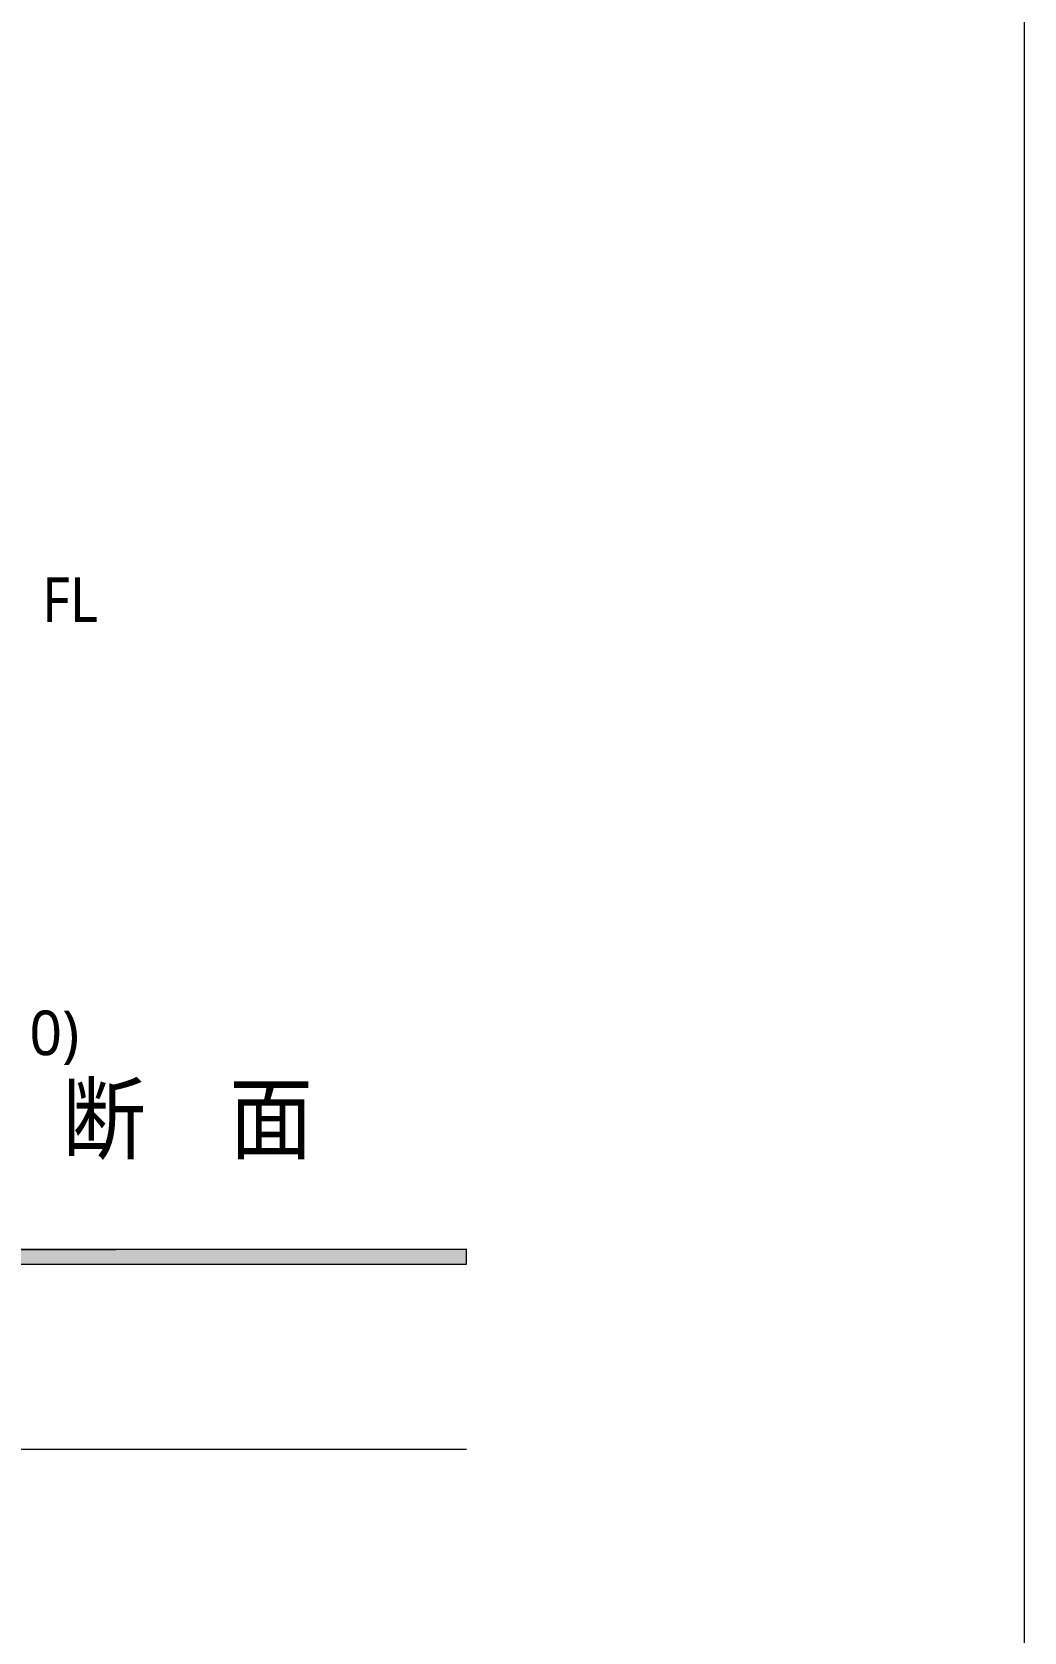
# Model space of a CAD drawing. Header units: millimetres. Extents: x 0 to 420, y 0 to 297.
# Drawn here: x 373.9 to 420.2, y 148.5 to 223.1 of the extents above; entities that cross this region are included whole.
import ezdxf
from ezdxf.enums import TextEntityAlignment as Align

# ---------------------------------------------------------------- set-up
doc = ezdxf.new("R2010")
doc.units = ezdxf.units.MM
doc.styles.add('kst32b', font='NotoSansJP-Variable.ttf')

msp = doc.modelspace()

# ---------------------------------------------------------------- hatches: boundary and pattern name
h = msp.add_hatch(color=7)
h.paths.add_polyline_path([(394.166, 165.629), (394.166, 166.328), (26.183, 165.629), (394.166, 165.629)])
h.paths.add_polyline_path([(394.166, 166.328), (26.183, 165.629), (26.183, 166.328), (394.166, 166.328)])

# ---------------------------------------------------------------- linework, layer by layer
at = {"lineweight": 13}
msp.add_lwpolyline([(0.191, 0), (0.191, 296.968), (420.158, 296.968), (420.158, 0)], close=True, dxfattribs=at)
at = {"lineweight": 0}
for points in [[(394.166, 165.629), (394.166, 166.328), (26.183, 165.629)], [(394.166, 166.328), (26.183, 165.629), (26.183, 166.328)]]:
    msp.add_lwpolyline(points, close=True, dxfattribs=at)
at = {"lineweight": 13}
msp.add_lwpolyline([(394.166, 156.993), (26.183, 156.993)], dxfattribs=at)

# ---------------------------------------------------------------- texts
at = {"style": 'kst32b'}
for s, height, p, p2 in [('FL', 2.0791, (374.375, 195.559), (376.974, 195.559)), ('シーリング材(15×10)', 2.07913, (350.118, 175.366), (376.107, 175.366)), ('断\u3000面', 3.1187, (375.306, 170.857), (387.001, 170.857))]:
    msp.add_text(s, height=height, dxfattribs=at).set_placement(p, p2, align=Align.FIT)

doc.saveas('drawing.dxf')
